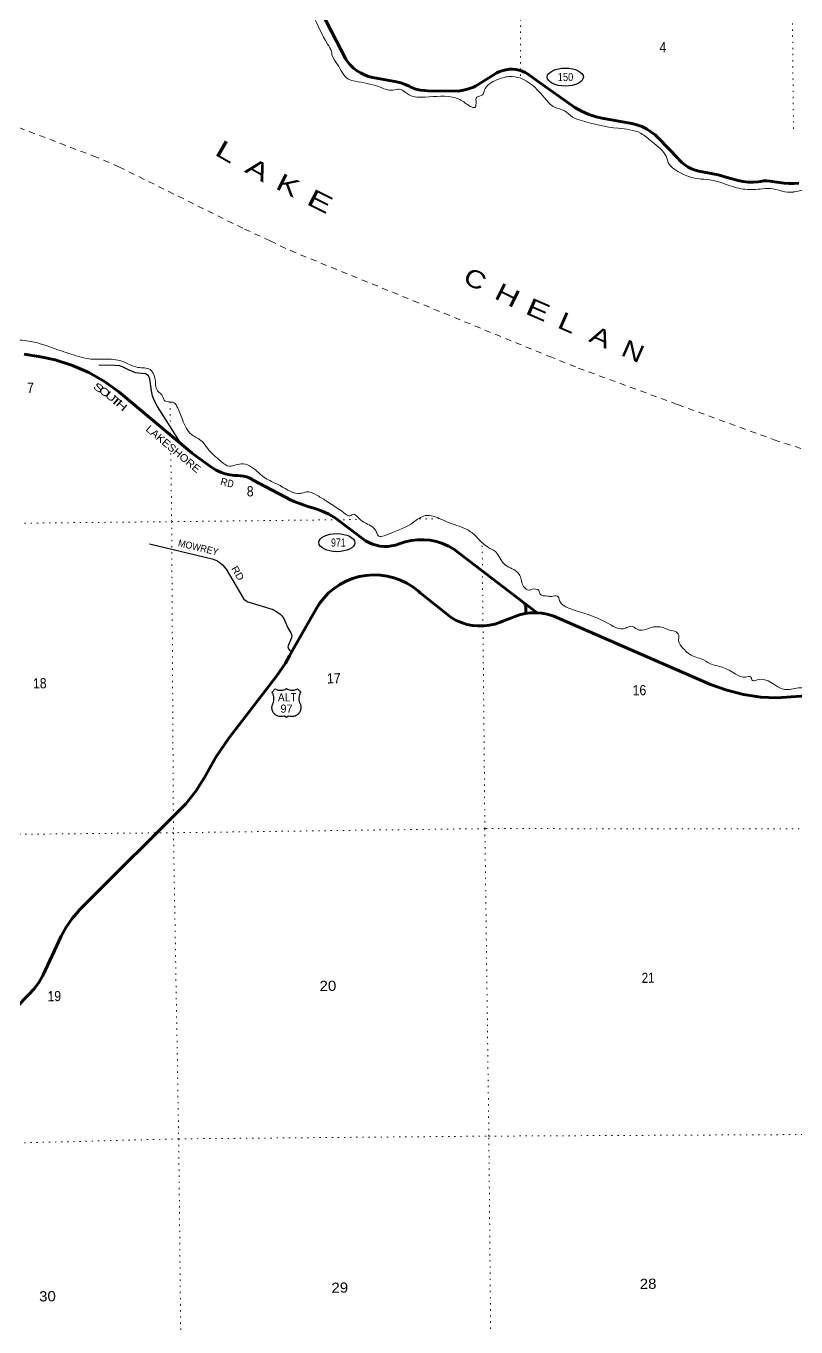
# Model space of a CAD drawing. Header units: feet. Extents: x -3 to 248627, y 0 to 184934.
# Drawn here: x 216568 to 229770, y 113632 to 135942 of the extents above; entities that cross this region are included whole.
import ezdxf
from ezdxf.enums import TextEntityAlignment as Align

# ---------------------------------------------------------------- set-up
doc = ezdxf.new("R2010")
doc.units = ezdxf.units.FT
doc.header["$LTSCALE"] = 70
doc.linetypes.add('DOTTED', pattern=[1.5, 0.3, -1.2])
doc.linetypes.add('SHORT_DASHED', pattern=[2.7, 1.5, -1.2])
for name, color, linetype, lineweight in [('16', 7, 'Continuous', 25), ('17', 7, 'Continuous', 25), ('20', 7, 'Continuous', 70), ('23', 7, 'Continuous', 70), ('29', 7, 'Continuous', 25), ('30', 7, 'Continuous', 35), ('33', 7, 'SHORT_DASHED', 13), ('39', 7, 'Continuous', 13), ('7', 7, 'DOTTED', 13)]:
    doc.layers.add(name, color=color, linetype=linetype, lineweight=lineweight)
doc.layers.add('41', color=7, linetype='Continuous')

msp = doc.modelspace()

# ---------------------------------------------------------------- linework, layer by layer
at = {"layer": '16'}
msp.add_line((221032.75, 124580.99), (221032.16, 124580.57), dxfattribs=at)
for points in [[(220789.1, 124515.74), (220810.83, 124540.62), (220818.88, 124549.83), (220840.69, 124574.81)], [(220794.01, 124304.08), (220804.9, 124329.54), (220810.85, 124347.83), (220815.69, 124370.56), (220818.14, 124393.67), (220818.15, 124416.92), (220815.73, 124440.03), (220810.91, 124462.77), (220803.74, 124484.88), (220801.19, 124490.62), (220789.1, 124515.74)], [(220840.69, 124574.81), (220865.64, 124563.09), (220875.41, 124559.33), (220893.81, 124554.39), (220912.64, 124551.4), (220931.67, 124550.39), (220950.7, 124551.38), (220969.53, 124554.35), (220987.94, 124559.27), (221005.73, 124566.1), (221022.72, 124574.74), (221032.13, 124580.55)], [(221032.75, 124580.99), (221049.27, 124571.19), (221066.54, 124563.26), (221084.54, 124557.18), (221103.08, 124553.02), (221121.95, 124550.81), (221140.95, 124550.6), (221159.86, 124552.36), (221178.49, 124556.1), (221196.63, 124561.76), (221199.53, 124563.01), (221224.53, 124574.89)], [(221224.53, 124574.89), (221246.36, 124549.89), (221254.09, 124541.04), (221276.18, 124515.74)], [(221276.18, 124515.74), (221264.21, 124491.04), (221257.42, 124473.14), (221251.5, 124450.66), (221247.96, 124427.69), (221246.84, 124404.47), (221248.16, 124381.27), (221251.89, 124358.33), (221258, 124335.9), (221260.49, 124329.5), (221271.3, 124304.01)], [(220970.37, 124103.26), (220946.36, 124099.67), (220940.39, 124099.17), (220924.54, 124099.49), (220908.82, 124101.48), (220893.39, 124105.09), (220878.42, 124110.3), (220864.08, 124117.04), (220850.52, 124125.25), (220837.89, 124134.82), (220826.33, 124145.67), (220815.97, 124157.66), (220806.92, 124170.67), (220799.28, 124184.56), (220793.14, 124199.17), (220788.55, 124214.34), (220785.58, 124229.91), (220784.24, 124245.7), (220784.57, 124261.55), (220786.55, 124277.27), (220787.08, 124279.54), (220794.01, 124304.08)], [(221271.3, 124304.01), (221278.12, 124279.5), (221279.29, 124273.95), (221280.92, 124258.19), (221280.9, 124242.34), (221279.21, 124226.58), (221275.89, 124211.08), (221270.97, 124196.02), (221264.5, 124181.55), (221256.56, 124167.84), (221247.22, 124155.03), (221236.6, 124143.27), (221224.8, 124132.68), (221211.96, 124123.39), (221198.23, 124115.48), (221183.74, 124109.06), (221168.66, 124104.19), (221153.15, 124100.92), (221137.38, 124099.29), (221121.53, 124099.31), (221118.53, 124099.63), (221094.73, 124103.29)], [(221032.66, 124081.95), (221007.52, 124102.62), (221006.69, 124102.99), (221001.44, 124104.71), (220996.36, 124105.8), (220970.37, 124103.26)], [(221094.73, 124103.29), (221068.53, 124105.69), (221067.3, 124105.52), (221061.97, 124104.17), (221057.52, 124102.52), (221032.66, 124081.95)]]:
    msp.add_lwpolyline(points, dxfattribs=at)
at = {"layer": '17'}
for centre in [(225815.11, 135065.49), (221896.54, 127081.72)]:
    msp.add_ellipse(centre, major_axis=(-309.24, 1), ratio=0.500121, dxfattribs=at)
at = {"layer": '20'}
for points in [[(216412.3, 119123.54), (216611.43, 119326.96), (216704.84, 119429.23), (216787.04, 119540.7), (216857.15, 119660.16), (216862.45, 119670.49), (217170.91, 120332.55), (217256.25, 120488.68), (217357.44, 120635.03), (217473.37, 120770), (217475.39, 120772.11), (217582.14, 120883.21), (219308.89, 122603.93), (219479.68, 122820.02), (219626.94, 123052.78), (219628.37, 123055.32), (219820.58, 123403.87), (220047.64, 123729.72), (220860.6, 124789.48), (221015.91, 125017.8), (221086.34, 125141.37), (221173.37, 125293.64), (221535.7, 125935.27), (221599.26, 126037.44), (221673.15, 126132.41), (221756.56, 126219.13), (221848.58, 126296.66), (221948.2, 126364.15), (222054.33, 126420.85), (222165.8, 126466.15), (222281.4, 126499.55), (222399.86, 126520.68), (222519.87, 126529.32), (222640.13, 126525.36), (222759.32, 126508.85), (222876.13, 126479.98), (222989.29, 126439.05), (223097.54, 126386.52), (223199.71, 126322.96), (223294.68, 126249.07), (223327.38, 126219.64), (223857.05, 125797.11), (223942.28, 125749.13), (224032.06, 125710.31), (224125.4, 125681.09), (224221.29, 125661.79), (224318.67, 125652.62), (224416.48, 125653.67), (224513.64, 125664.95), (224609.09, 125686.31), (224701.78, 125717.54), (224742.27, 125734.7), (225028.15, 125842.37), (225128.94, 125865.59)], [(225128.94, 125865.59), (225218.05, 125877.1), (225314.68, 125879.41), (225334.27, 125877.82)], [(225334.27, 125877.82), (225411.02, 125871.59), (225506.02, 125853.75), (225598.63, 125826.08), (225616.38, 125819.54), (228302.24, 124652.11), (228582.4, 124549.43), (228871.76, 124476.6), (229167.14, 124434.41), (229436.48, 124423.03), (230367.67, 124482.67)]]:
    msp.add_lwpolyline(points, dxfattribs=at)
at = {"layer": '23'}
for points in [[(224067.99, 134839.76), (223978.38, 134825.89), (223453.74, 134831.11), (223405.63, 134833.03), (223327.75, 134842.76), (223251.32, 134860.58), (223177.16, 134886.29), (223136.25, 134909.24), (223066.39, 134941.01), (222993.59, 134965.3), (222918.65, 134981.85), (222514.04, 135057.49), (222440.77, 135076.58), (222369, 135103.51), (222300.44, 135137.79), (222235.85, 135179.05), (222175.91, 135226.84), (222121.31, 135280.63), (222072.62, 135339.83), (222053.59, 135370.28), (221545.63, 136342.57)], [(229820.91, 133249.03), (229737, 133240.09), (229652.6, 133239.96), (229568.66, 133248.66), (229399.59, 133270.97), (229366.25, 133276.35), (229324.04, 133283.29), (229269.14, 133287.13), (229214.14, 133285.21), (229159.64, 133277.55), (229120.8, 133271.03), (229034.83, 133263.27), (228948.53, 133264.53), (228862.83, 133274.81), (228778.68, 133293.98), (228588.59, 133343.67), (228436.85, 133387.8), (228104.2, 133453.91), (228040.58, 133470.42), (227979.03, 133493.49), (227920.22, 133522.86), (227864.82, 133558.22), (227813.41, 133599.17), (227766.56, 133645.28), (227741.95, 133673.85), (227418.37, 134009.9), (227354.3, 134072.82), (227284, 134128.7), (227208.24, 134176.93), (227127.86, 134216.97), (227043.73, 134248.39), (226956.78, 134270.84), (226918.6, 134277.7), (226440, 134362.67), (226344.65, 134384.33), (226217.45, 134425.64), (226095.26, 134480.01), (225979.43, 134546.86), (225335, 134999.39), (225186.43, 135109.11), (225177.29, 135115.09), (225128.38, 135142.9), (225076.82, 135165.44), (225023.19, 135182.47), (224968.08, 135193.81), (224912.08, 135199.31), (224855.81, 135198.94), (224799.89, 135192.68), (224744.93, 135180.62), (224691.53, 135162.87), (224640.28, 135139.64), (224271.98, 134909.78), (224240.42, 134895.1), (224155.65, 134862.91), (224067.99, 134839.76)], [(225121.7, 126040.04), (223904.27, 126969.07), (223809.83, 127022.95), (223710.27, 127066.65), (223606.69, 127099.72), (223500.22, 127121.77), (223392.02, 127132.57), (223283.3, 127132), (223175.22, 127120.08), (223068.99, 127096.92), (222965.76, 127062.78), (222935.43, 127050.4), (222902.23, 127040.1), (222837.01, 127025.43), (222770.62, 127017.65), (222703.77, 127016.86), (222637.21, 127023.06), (222571.66, 127036.18), (222507.84, 127056.08), (222446.45, 127082.55), (222388.16, 127115.28), (221876.89, 127500.47), (221757.95, 127571.28), (221632.26, 127629.26), (221501.19, 127673.79), (221460.35, 127684.62), (221402.48, 127701.34), (221166.35, 127786.52), (221112.89, 127811.17), (220453.62, 128159.81), (220439.68, 128168.09), (220394.44, 128190.86), (220347.07, 128208.78), (220298.09, 128221.64), (220248.03, 128229.32), (220197.44, 128231.72), (220146.02, 128233.86), (220063.11, 128244.36), (219981.74, 128263.47), (219902.82, 128290.99), (219827.21, 128326.6), (219755.74, 128369.92), (219444.72, 128594.87), (219419, 128615.8), (218161.21, 129667.3), (217911.16, 129846.52), (217643.75, 129998.61), (217361.91, 130121.92), (217068.72, 130215.09), (216813.36, 130269.75), (216537.48, 130312.36)], [(225128.94, 125865.59), (225130.88, 125874.38), (225136.06, 125906.8), (225137.83, 125939.6), (225136.16, 125972.4), (225131.07, 126004.84), (225129.28, 126011.57), (225121.7, 126040.04)], [(225334.27, 125877.82), (225308.25, 125897.68), (225121.7, 126040.04)]]:
    msp.add_lwpolyline(points, dxfattribs=at)
at = {"layer": '29'}
msp.add_line((219228.16, 128777.75), (218821.69, 129416.71), dxfattribs=at)
for points in [[(218821.69, 129416.71), (218760.71, 129534.67), (218735.82, 129600.36), (218717.71, 129686.43), (218690.54, 129890.28), (218678.67, 129918.6), (218665.65, 129940.11), (218642.45, 129961.64), (218618.11, 129974.09), (218545.68, 129985.41), (218442.13, 129996.75), (218421.18, 130003.53), (218348.75, 130032.98), (218219.72, 130098.67), (218188.61, 130111.13), (218174.45, 130114.52), (218090.7, 130119.05), (217816.05, 130126.35)], [(218683.78, 127061.47), (219761.79, 126803.02), (219823.03, 126779.92), (219874.97, 126753.19), (219938.35, 126698.82), (220001.73, 126626.34), (220282.41, 126141.62), (220301.65, 126114.45), (220324.29, 126096.32), (220372.95, 126069.14), (220803.03, 125933.23), (220858.49, 125903.79), (220920.73, 125860.75), (220953.56, 125829.05), (220988.64, 125783.74), (221007.88, 125740.71), (221056.55, 125620.65), (221106.35, 125534.58), (221123.33, 125489.29), (221119.93, 125448.51), (221065.6, 125330.73), (221057.68, 125294.49), (221065.6, 125258.25), (221117.51, 125195.91)]]:
    msp.add_lwpolyline(points, dxfattribs=at)
at = {"layer": '33'}
msp.add_lwpolyline([(216266.24, 134266.84), (217720.48, 133714.33), (218160.65, 133526.47), (220314.28, 132458.71), (220755.46, 132256.49), (221100.06, 132089.85), (223213.29, 131229.36), (225541.12, 130276.39), (226037.88, 130075.67), (227743.32, 129448.97), (229394.79, 128845.9), (230514.9, 128479.37), (232396.55, 127877.77), (233341.83, 127539.88), (233590.14, 127437.82), (233964.84, 127243.05), (234737.05, 126838.14), (236005.7, 126090.99), (236144.47, 125991.97), (236704.17, 125600.8), (237825.02, 124765.73)], dxfattribs=at)
at = {"layer": '39'}
for points in [[(219101.81, 138730.24), (219356.88, 138367.04), (219597.04, 138060.07), (219826, 137970.7), (220057.19, 138006.38), (220155.86, 138009.86), (220251.15, 137968.92), (220387.92, 137985.06), (220537.73, 137795.72), (220717.26, 137501.97), (220896.57, 137083.2), (221021.36, 136812.84), (221328.13, 136357.65), (221484.65, 136122.03), (221739.54, 135631.79), (221805.86, 135503.73), (221816.89, 135437.35), (221907.76, 135283.43), (222098.82, 135028.16), (222214.13, 134995.59), (222610.37, 134902.65), (222857.06, 134841.77), (222967.64, 134857.52), (223069.12, 134806.6), (223207.17, 134734.03), (223346.39, 134719.96), (223878.27, 134721.77), (224007.83, 134679.33), (224188.83, 134563.04), (224261.6, 134545.97), (224284.79, 134614.87), (224297.35, 134721.92), (224394.06, 134762.63), (224422.93, 134824.81), (224442.91, 134869.23), (224687.72, 135036.19), (224902.7, 135077.68), (225096.89, 135024.09), (225464.19, 134702.88), (225629.59, 134550.06), (225801.74, 134488.08), (225938.28, 134381.22), (226090.28, 134318.94), (226720.8, 134187.12), (227106.83, 134104.11), (227302.39, 133955.77), (227541.67, 133709.28), (227598.07, 133570.99), (227710.34, 133469.81), (227986.18, 133342.83), (228398.07, 133282.38), (228572.18, 133224.46), (228863.44, 133146.1), (229153.6, 133144.34), (229326.72, 133154.96), (229726.52, 133094.33), (229739.21, 133096.88)], [(229739.21, 133096.88), (229921.39, 133133.51), (230094.25, 133162.27), (230508.18, 133099.84), (230575.59, 133036.31), (230731.22, 133002.32), (230889.97, 133030.88), (231041.57, 132996.82), (231206.48, 132878.28), (231608.22, 132404.33), (231741.56, 132238.94), (231850, 131845.34), (232074.05, 131257.86), (232272.64, 131039), (232560.8, 130896.06), (232838.76, 130902.19), (233039.5, 130953.55), (233146.81, 130916.83), (233259.21, 130946.72), (233462.69, 130947.71), (233521.57, 130916.32), (233688.7, 130922.82), (233742.33, 130836.91), (233897.14, 130720.23), (234117.8, 130507.75), (234185.22, 130303.08), (234240.29, 129977.24), (234272.04, 129731.71), (234251.45, 129622.53), (234304.44, 129580.97), (234369.53, 129398.44), (234462.06, 129268.75), (234515.86, 129170.74), (234709.32, 129028.42), (234811.93, 128898.88), (235152.43, 128619.6), (235271.16, 128629.42), (235346.47, 128576.1), (235531.45, 128603.03), (235620.86, 128549.91), (235894.38, 128584.2), (236129.37, 128636.06)], [(216301.8, 130561.74), (216612.79, 130539.31), (217132.83, 130383.67), (217466.83, 130275.7), (217646.75, 130234), (217926.86, 130230.07), (218209.46, 130193.92), (218485.01, 130087.1), (218697.1, 130049.9), (218777.73, 129907.94), (218823.22, 129686.81), (218913.34, 129585.31), (218936.37, 129525.16), (218997.21, 129497.83), (219108.29, 129479.31), (219155.49, 129419.51), (219249.45, 129191.04), (219406.24, 128937.28), (219587.26, 128818.97), (219679.65, 128699.36), (219914.59, 128474.98), (220056.81, 128392.4), (220165.27, 128416.18), (220291.97, 128432.17), (220562.18, 128276.87), (220674.31, 128185.78), (220879.27, 128083.96), (221238.17, 127925.94), (221298.54, 127930.87), (221374.8, 127952.16), (221540.73, 127902.18), (221713.46, 127799.89), (222065.5, 127559.1), (222104.06, 127539.5), (222168.14, 127566.66), (222302.46, 127473.88), (222532.17, 127332.1), (222573.36, 127270.2), (222604.54, 127204.12), (222785.51, 127228.98), (223211.75, 127430.87), (223409.57, 127544.69), (223548.74, 127534.65), (223828.44, 127419.82), (224152.62, 127293.55), (224295.35, 127176.69), (224481.12, 127008.05), (224615.24, 126929.38), (224767.41, 126715.88), (224982.88, 126583.97), (225036.18, 126520.23), (225099.38, 126329.61), (225192.97, 126266.47), (225245.14, 126281.36), (225362.32, 126258.9), (225383.31, 126200.73), (225510.76, 126164.31), (225575.31, 126159.21), (225679.97, 126166.81), (225717.39, 126086.71), (225906.79, 125946.35), (226508.46, 125719.33), (226846.43, 125615.44), (226884.44, 125634.15), (226983.09, 125639.64), (227034, 125602.08), (227133.05, 125579.35), (227293.53, 125628.1), (227434.42, 125638.25), (227543.69, 125605.58), (227574.14, 125589.9), (227693.4, 125563.44), (227758.82, 125497.87), (227756.21, 125399.03), (227834.65, 125269.12), (228022.06, 125126.72), (228145.52, 125088.21), (228297.82, 125005.78), (228502.17, 124946.29), (228737.61, 124826.78), (228905.59, 124774.82), (228992.15, 124780.13), (229008.7, 124750.13), (229025.31, 124716.1), (229105.47, 124728.01), (229573.5, 124564.91), (229811.67, 124590.32), (230020.43, 124603.65), (230224.74, 124661.39), (230710.48, 124660.36), (231161.58, 124675.09), (231648.77, 124702.46), (232206.37, 124736.91), (232403.01, 124730.69)]]:
    msp.add_spline(points, degree=3, dxfattribs=at)
at = {"layer": '7'}
for p, q in [((219037.58, 129492.72), (219045.43, 128908.37)), ((223311.64, 127490.44), (223647.53, 127494.26))]:
    msp.add_line(p, q, dxfattribs=at)
for points in [[(224724.4, 138776.86), (225037.14, 138049.76), (225047.94, 135051.79)], [(229676.7, 138824.91), (229692.06, 138086.61), (229726.72, 134176.82)], [(219049.38, 128614.05), (219065.13, 127442.15), (219095.73, 122107.33), (219185.53, 116858.07), (219240.86, 111624.44), (219356.21, 106419.92), (219316.55, 102552.7)], [(216332.47, 127413.98), (219065.13, 127442.15), (222294.95, 127478.88)], [(224698.61, 98679.07), (224639.63, 101067.99), (224602.17, 106320.03), (224552.16, 111604.16), (224503.93, 116904.44), (224435.93, 122178.21), (224389.25, 127091.3)], [(244357.3, 122323.15), (240378.19, 122375.59), (235051.35, 122216.19), (229827.6, 122173.24), (224435.93, 122178.21), (219095.73, 122107.33), (216383.84, 122079.31)], [(216434.79, 116787.23), (219185.53, 116858.07), (224503.93, 116904.44), (229856.86, 116931.15), (235117.22, 116950.44), (240481.21, 117047.89), (245786.53, 117023.49), (247350.09, 117062.05)]]:
    msp.add_lwpolyline(points, dxfattribs=at)

# ---------------------------------------------------------------- texts
at = {"layer": '16'}
for s, width, p in [('AL', 0.95, (220993.74, 124358.13)), ('T', 0.8, (221154.61, 124362.25))]:
    msp.add_text(s, height=140, dxfattribs=dict(at, width=width)).set_placement(p, align=Align.CENTER)
msp.add_text('97', height=140, dxfattribs=at).set_placement((221033.59, 124165.14), align=Align.CENTER)
at = {"layer": '17'}
for s, width, p in [('150', 0.85, (225818.56, 134997.18)), ('971', 0.8, (221922.59, 127013.41))]:
    msp.add_text(s, height=140, dxfattribs=dict(at, width=width)).set_placement(p, align=Align.CENTER)
for s, rotation, width, p in [('S', 324.437, 1.5, (217774.84, 129686.98)), ('O', 321.437, 1.4, (217874.89, 129617.54)), ('U', 321.866, 1.45, (217982.09, 129537.07)), ('T', 318.93, 1.9, (218069.68, 129458.81)), ('H', 318.93, 1.5, (218166.17, 129385.53)), ('R', 343.664, 0.95, (219945.87, 128060.04)), ('D', 349.277, 0.85, (220063.82, 128032.28))]:
    msp.add_text(s, height=128.4, rotation=rotation, dxfattribs=dict(at, width=width)).set_placement(p, align=Align.CENTER)
at = {"layer": '17', "width": 1.1}
msp.add_text('LAKESHORE', height=128.4, rotation=320.105, dxfattribs=at).set_placement((218608.84, 129009.99))
at = {"layer": '30'}
for s, rotation, width, p in [('MOWREY', 346.518, 0.95, (219508.83, 126942.22)), ('RD', 300.073, 1.1, (220146.8, 126528.11))]:
    msp.add_text(s, height=120, rotation=rotation, dxfattribs=dict(at, width=width)).set_placement(p, align=Align.CENTER)
at = {"layer": '41'}
for s, rotation, width, p in [('L', 330.145, 1.55, (219933.01, 133657.85)), ('A', 330.145, 1.45, (220467.72, 133350.93)), ('K', 333.369, 1.4, (220994.45, 133077.09)), ('E', 333.369, 1.55, (221543.48, 132801.79)), ('C', 333.369, 1.25, (224201.99, 131468.74)), ('H', 333.369, 1.4, (224757.34, 131190.26)), ('E', 336.473, 1.45, (225288.13, 130938.33)), ('L', 336.473, 1.35, (225797.09, 130716.73)), ('A', 336.473, 1.3, (226362.37, 130470.62)), ('N', 336.473, 1.25, (226916.83, 130229.22))]:
    msp.add_text(s, height=300, rotation=rotation, dxfattribs=dict(at, width=width)).set_placement(p, align=Align.CENTER)
at = {"layer": '7'}
for s, width, p in [('4', 0.9, (227430.81, 135489.54)), ('7', 0.9, (216587.14, 129649.71)), ('8', 0.9, (220354.11, 127873.95)), ('18', 0.9, (216687.76, 124580.61)), ('17', 0.9, (221729.37, 124665.83)), ('16', 0.9, (226969.36, 124462.52)), ('21', 0.85, (227126.29, 119531.1)), ('19', 0.9, (216935.91, 119216.15)), ('20', 1.1, (221601.98, 119392.19)), ('28', 1.1, (227093.22, 114282.64)), ('30', 1.1, (216793.37, 114068.9)), ('29', 1.1, (221805.8, 114216.7))]:
    msp.add_text(s, height=175, rotation=0.847, dxfattribs=dict(at, width=width)).set_placement(p)

doc.saveas('drawing.dxf')
